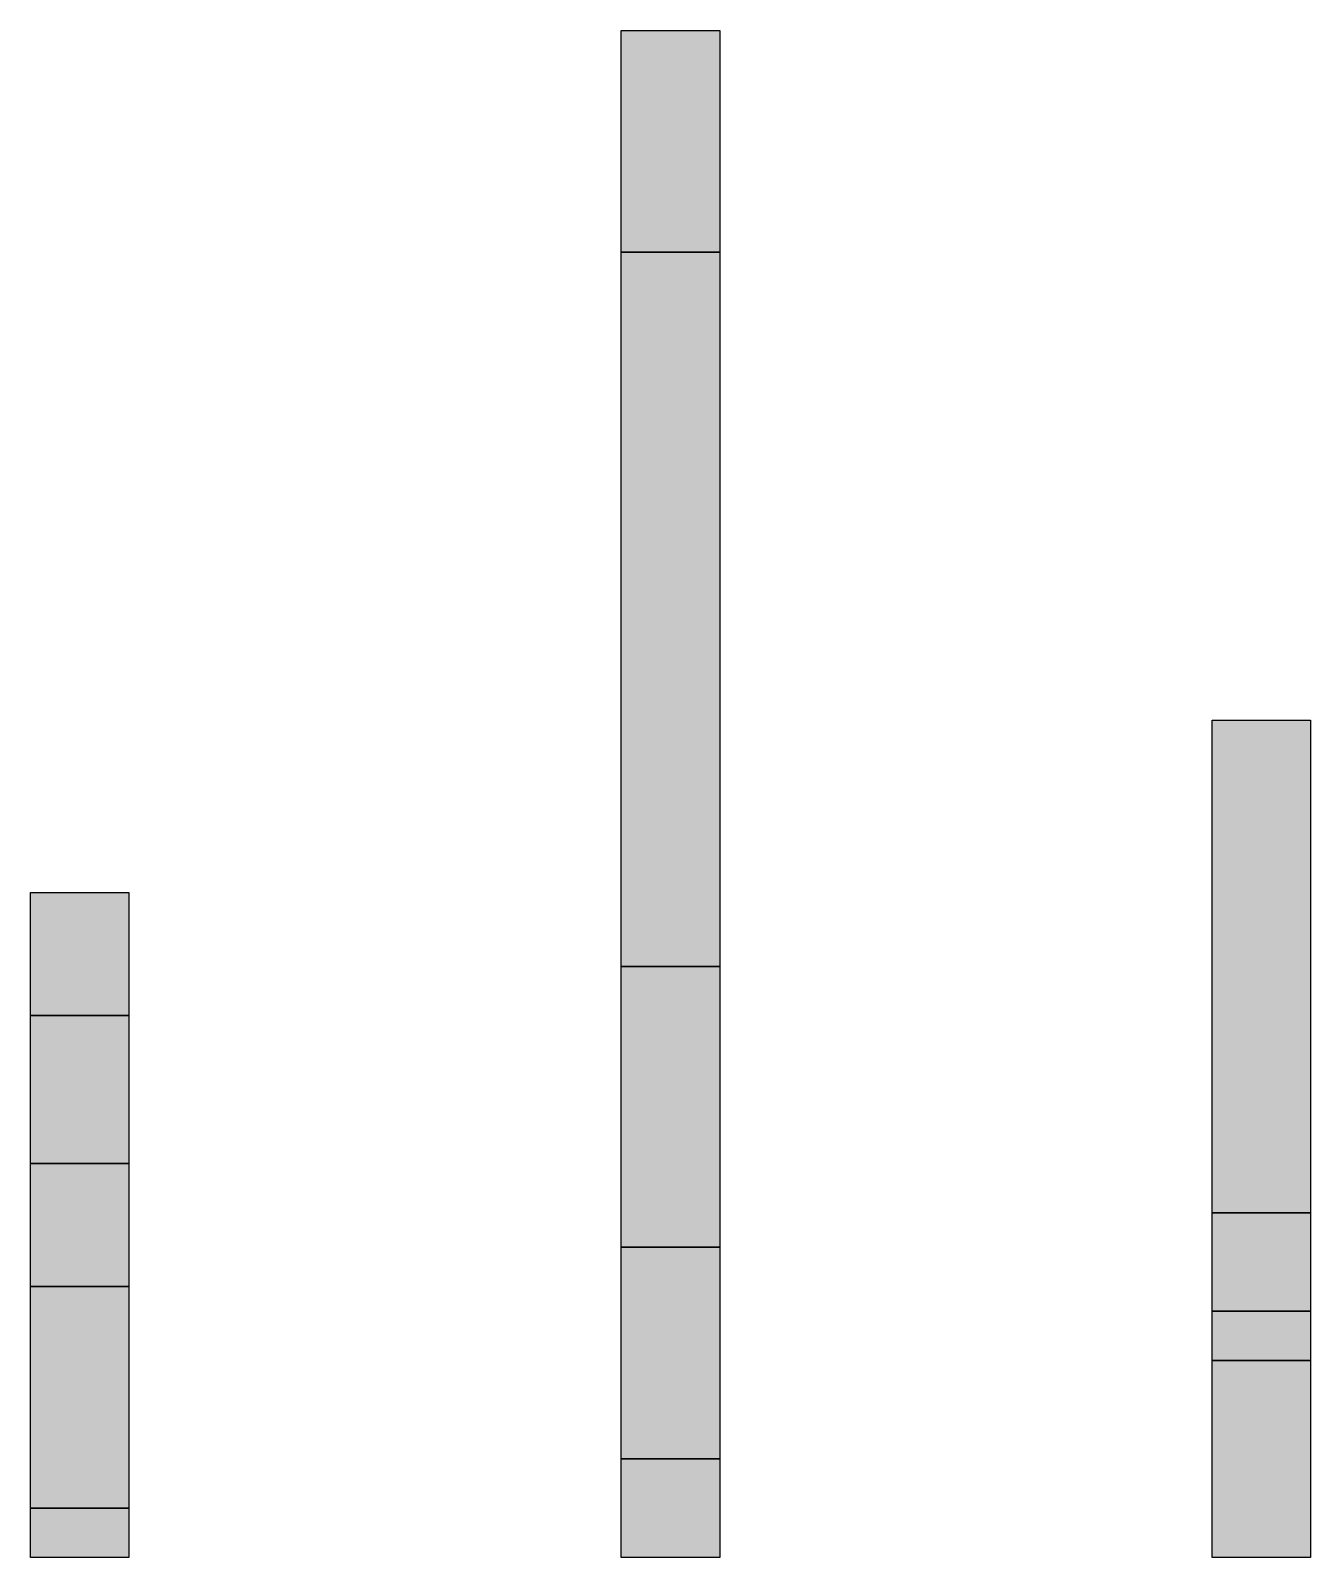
# Model space of a CAD drawing. Header units: metres. Extents: x 0 to 26, y 800 to 831.
import ezdxf

# ---------------------------------------------------------------- set-up
doc = ezdxf.new("R2010")
doc.units = ezdxf.units.M
for name, color, linetype, true_color in [('borehole_boxes', 7, 'Continuous', 0xffffff), ('clay 1', 7, 'Continuous', 0xfbb4ae), ('clay 2', 7, 'Continuous', 0xccebc5), ('rock 1', 7, 'Continuous', 0xf2f2f2), ('sand 1', 7, 'Continuous', 0xfed9a6), ('sand 2', 7, 'Continuous', 0xe5d8bd)]:
    doc.layers.add(name, color=color, linetype=linetype, true_color=true_color)

msp = doc.modelspace()

# ---------------------------------------------------------------- hatches: boundary and pattern name
at = {"layer": 'clay 1'}
for points in [[(12, 831), (14, 831), (14, 826.5), (12, 826.5)], [(24, 817), (26, 817), (26, 807), (24, 807)], [(0, 813.5), (2, 813.5), (2, 811), (0, 811)]]:
    msp.add_hatch(color=256, dxfattribs=at).paths.add_polyline_path(points)
at = {"layer": 'clay 2'}
for points in [[(12, 826.5), (14, 826.5), (14, 812), (12, 812)], [(0, 811), (2, 811), (2, 808), (0, 808)], [(24, 807), (26, 807), (26, 805), (24, 805)]]:
    msp.add_hatch(color=256, dxfattribs=at).paths.add_polyline_path(points)
at = {"layer": 'rock 1'}
for points in [[(12, 802), (14, 802), (14, 800), (12, 800)], [(0, 801), (2, 801), (2, 800), (0, 800)]]:
    msp.add_hatch(color=256, dxfattribs=at).paths.add_polyline_path(points)
at = {"layer": 'sand 1'}
for points in [[(12, 812), (14, 812), (14, 806.3), (12, 806.3)], [(0, 808), (2, 808), (2, 805.5), (0, 805.5)], [(24, 805), (26, 805), (26, 804), (24, 804)]]:
    msp.add_hatch(color=256, dxfattribs=at).paths.add_polyline_path(points)
at = {"layer": 'sand 2'}
for points in [[(12, 806.3), (14, 806.3), (14, 802), (12, 802)], [(0, 805.5), (2, 805.5), (2, 801), (0, 801)], [(24, 804), (26, 804), (26, 800), (24, 800)]]:
    msp.add_hatch(color=256, dxfattribs=at).paths.add_polyline_path(points)

# ---------------------------------------------------------------- linework, layer by layer
at = {"layer": 'borehole_boxes'}
for points in [[(12, 831), (14, 831), (14, 826.5), (12, 826.5)], [(12, 826.5), (14, 826.5), (14, 812), (12, 812)], [(24, 817), (26, 817), (26, 807), (24, 807)], [(0, 813.5), (2, 813.5), (2, 811), (0, 811)], [(12, 812), (14, 812), (14, 806.3), (12, 806.3)], [(0, 811), (2, 811), (2, 808), (0, 808)], [(0, 808), (2, 808), (2, 805.5), (0, 805.5)], [(24, 807), (26, 807), (26, 805), (24, 805)], [(12, 806.3), (14, 806.3), (14, 802), (12, 802)], [(0, 805.5), (2, 805.5), (2, 801), (0, 801)], [(24, 805), (26, 805), (26, 804), (24, 804)], [(24, 804), (26, 804), (26, 800), (24, 800)], [(12, 802), (14, 802), (14, 800), (12, 800)], [(0, 801), (2, 801), (2, 800), (0, 800)]]:
    msp.add_lwpolyline(points, close=True, dxfattribs=at)

doc.saveas('drawing.dxf')
